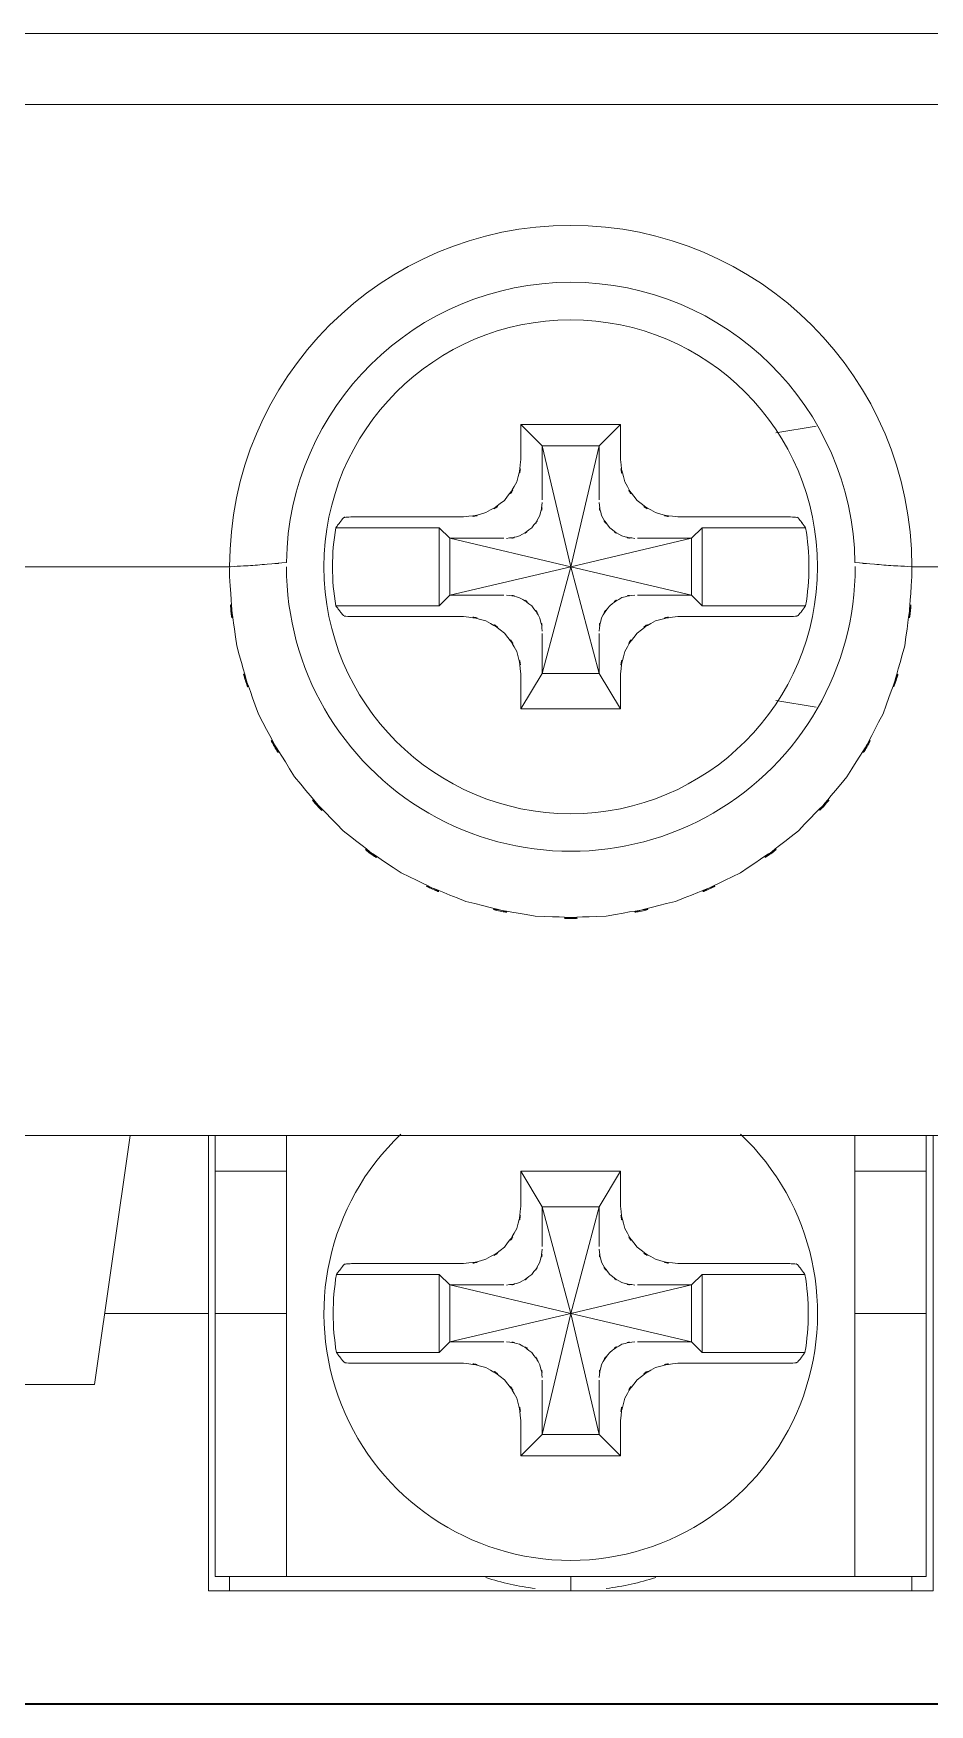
# Model space of a CAD drawing. Header units: millimetres. Extents: x 41 to 1635, y 11 to 1528.
# Drawn here: x 384.8 to 398.28, y 1109.59 to 1134.7 of the extents above; entities that cross this region are included whole.
import ezdxf

# ---------------------------------------------------------------- set-up
doc = ezdxf.new("R2010")
doc.units = ezdxf.units.MM
doc.header["$LTSCALE"] = 8
doc.layers.get('0').update_dxf_attribs({"linetype": 'CONTINUOUS'})
doc.layers.add('PDF_Geometry', color=7, linetype='CONTINUOUS')

# ---------------------------------------------------------------- blocks, each defined once
blk = doc.blocks.new('Contactor1')
at = {"layer": 'PDF_Geometry', "lineweight": 9}
for points in [[(-0.7974931153411831, -0.8287568620883121), (-1.428340407007852, -0.8287568620883121)], [(-1.122868143118978, -0.9138822509771671), (-1.122868143118978, -0.9068954315328028), (-1.102993143118965, -0.9068954315328028), (-1.102993143118965, -0.9138822509771671)], [(-1.118604157007894, -0.9219371954216058), (-1.118604157007894, -0.9111594037549366), (-1.122868143118978, -0.9068954315328028)], [(-1.107243143118978, -0.9219371954216058), (-1.107243143118978, -0.9111594037549366), (-1.102993143118965, -0.9068954315328028)], [(-1.071923712563432, -0.9085764315327651), (-1.063840365341207, -0.9072429870882388)], [(-1.126284837563389, -0.9296318759771793), (-1.137090393118967, -0.9296318759771793), (-1.112909879230074, -0.9352988204216217), (-1.107243143118978, -0.9111594037549366), (-1.118604157007894, -0.9111594037549366), (-1.112909879230074, -0.9352988204216217), (-1.137090393118967, -0.9409928898660382), (-1.137090393118967, -0.9296318759771793), (-1.139229170896783, -0.9275066537550174), (-1.139229170896783, -0.9431316537550174)], [(-1.156882101452311, -0.9253543204215475), (-1.134368184785671, -0.9253543204215475)], [(-1.091479323674548, -0.9253543204215475), (-1.068951420896724, -0.9253543204215475)], [(-1.099576448674554, -0.9409928898660382), (-1.088770893118976, -0.9409928898660382), (-1.112909879230074, -0.9352988204216217), (-1.088770893118976, -0.9296318759771793), (-1.088770893118976, -0.9409928898660382), (-1.08663190700787, -0.9431316537550174)], [(-1.118604157007894, -0.9486731398660595), (-1.118604157007894, -0.9566178898660382), (-1.112909879230074, -0.9352988204216217), (-1.107243143118978, -0.9566178898660382), (-1.107243143118978, -0.9486731398660595)], [(-1.134368184785671, -0.9452568759771793), (-1.156882101452311, -0.9452568759771793)], [(-1.068951420896724, -0.9452568759771793), (-1.091479323674548, -0.9452568759771793)], [(-1.102993143118965, -0.9637293343105284), (-1.107243143118978, -0.9566178898660382), (-1.118604157007894, -0.9566178898660382), (-1.122868143118978, -0.9637293343105284)], [(-1.102993143118965, -0.956756903754922), (-1.102993143118965, -0.9637293343105284), (-1.122868143118978, -0.9637293343105284), (-1.122868143118978, -0.956756903754922)], [(-1.063868129230059, -0.9633817648660852), (-1.071923712563432, -0.9620483204216725)], [(-1.201020907007887, -1.048979334310502), (-1.208118143119009, -1.098715362088342), (-1.22375692089679, -1.098715362088342), (-1.230868157007876, -1.048979334310502)], [(-1.185368143118978, -1.048979334310502), (-1.185368143118978, -1.084493320421643), (-1.185368143118978, -1.139909848199409), (-1.040465379230113, -1.139909848199409), (-1.040465379230113, -1.084493320421643), (-1.040465379230113, -1.048979334310502)], [(-1.041881907007848, -1.048979334310502), (-1.041881907007848, -1.056089931532711), (-1.041881907007848, -1.084493320421643), (-1.041881907007848, -1.13707595931055), (-1.056104157007894, -1.13707595931055), (-1.063201407007853, -1.13707595931055), (-1.162645893118963, -1.13707595931055), (-1.169756920896759, -1.13707595931055), (-1.183979170896748, -1.13707595931055), (-1.183979170896748, -1.084493320421643), (-1.183979170896748, -1.056089931532711), (-1.183979170896748, -1.048979334310502)], [(-1.169756920896759, -1.048979334310502), (-1.169756920896759, -1.056089931532711), (-1.169756920896759, -1.084493320421643), (-1.169756920896759, -1.13707595931055)], [(-1.056104157007894, -1.13707595931055), (-1.056104157007894, -1.084493320421643), (-1.056104157007894, -1.056089931532711), (-1.056104157007894, -1.048979334310502)], [(-1.169756920896759, -1.056089931532711), (-1.183979170896748, -1.056089931532711)], [(-1.122868143118978, -1.063062348199423), (-1.122868143118978, -1.056089931532711), (-1.102993143118965, -1.056089931532711), (-1.102993143118965, -1.063062348199423)], [(-1.122868143118978, -1.056089931532711), (-1.118604157007894, -1.06318780653271), (-1.107243143118978, -1.06318780653271), (-1.102993143118965, -1.056089931532711)], [(-1.041881907007848, -1.056089931532711), (-1.056104157007894, -1.056089931532711)], [(-1.107243143118978, -1.071146112088286), (-1.107243143118978, -1.06318780653271), (-1.112909879230074, -1.084493320421643), (-1.118604157007894, -1.06318780653271), (-1.118604157007894, -1.071146112088286)], [(-1.126284837563389, -1.07881280653271), (-1.137090393118967, -1.07881280653271), (-1.112909879230074, -1.084493320421643), (-1.137090393118967, -1.09018738986606), (-1.137090393118967, -1.07881280653271), (-1.139229170896783, -1.076687598199442)], [(-1.08663190700787, -1.076687598199442), (-1.08663190700787, -1.092326167643932), (-1.088770893118976, -1.09018738986606), (-1.088770893118976, -1.07881280653271), (-1.112909879230074, -1.084493320421643), (-1.118604157007894, -1.108659848199409), (-1.118604157007894, -1.097854084310484)], [(-1.206090420896771, -1.084493320421643), (-1.185368143118978, -1.084493320421643)], [(-1.183979170896748, -1.084493320421643), (-1.169756920896759, -1.084493320421643)], [(-1.099576448674554, -1.09018738986606), (-1.088770893118976, -1.09018738986606), (-1.112909879230074, -1.084493320421643), (-1.107243143118978, -1.108659848199409), (-1.118604157007894, -1.108659848199409), (-1.122868143118978, -1.11292383431055)], [(-1.056104157007894, -1.084493320421643), (-1.041881907007848, -1.084493320421643)], [(-1.134368184785671, -1.094423403754945), (-1.156757059785662, -1.094423403754945)], [(-1.069090240341211, -1.094423403754945), (-1.091479323674548, -1.094423403754945)], [(-1.107243143118978, -1.097854084310484), (-1.107243143118978, -1.108659848199409), (-1.102993143118965, -1.11292383431055)], [(-1.102993143118965, -1.105937848199346), (-1.102993143118965, -1.11292383431055), (-1.122868143118978, -1.11292383431055), (-1.122868143118978, -1.105937848199346)], [(-1.181131920896746, -1.139909848199409), (-1.181131920896746, -1.13707595931055)], [(-1.112909879230074, -1.13707595931055), (-1.112909879230074, -1.139909848199409)], [(-1.04471537923007, -1.13707595931055), (-1.04471537923007, -1.139909848199409)], [(-1.340270920896728, -1.162645445421617), (-1.337423670896783, -1.162645445421617), (-0.8884376153412177, -1.162645445421617)]]:
    blk.add_lwpolyline(points, dxfattribs=at)
for points in [[(-0.8188126153411872, -1.067617945421603), (-0.8188126153411872, -1.080062334310469), (-0.8188126153411872, -1.098715362088342), (-0.8003403653411851, -1.098715362088342, 0.414247857381862), (-0.7932431153411699, -1.091603917643852), (-0.7932431153411699, -1.041882306532671), (-0.7932431153411699, -0.934937695421695), (-0.7932431153411699, -0.8386877926438956, -0.4147314031147693), (-0.7974931153411831, -0.842950931532755), (-1.428340407007852, -0.842950931532755, -0.4139166793111539), (-1.432631948674555, -0.8386877926438956), (-1.432631948674555, -0.934937695421695)], [(-1.428340407007852, -0.9352988204216217), (-1.387145920896728, -0.9352988204216217, -0.9998966886955303), (-1.250743157007889, -0.9352988204216217), (-1.181131920896746, -0.9352988204216217, -0.9998104104237328), (-1.04471537923007, -0.9352988204216217), (-0.9751181292301112, -0.9352988204216217, -0.9997229204355221), (-0.8386876014523068, -0.9352988204216217), (-0.7974931153411831, -0.9352988204216217)], [(-1.126284837563389, -0.9409928898660382), (-1.137090393118967, -0.9409928898660382), (-1.139229170896783, -0.9431316537550174), (-1.159895920896759, -0.9431316537550174, -0.08400533333288378), (-1.159895920896759, -0.9275066537550174)], [(-1.159395990341181, -0.926853917643939, 0.007511753883539416), (-1.159895920896759, -0.9275066537550174), (-1.139229170896783, -0.9275066537550174)], [(-1.099576448674554, -0.9296318759771793), (-1.088770893118976, -0.9296318759771793), (-1.08663190700787, -0.9275066537550174), (-1.065965365341185, -0.9275066537550174, -0.08400533333283547), (-1.065965365341185, -0.9431316537550174), (-1.08663190700787, -0.9431316537550174), (-1.08663190700787, -0.9275066537550174)], [(-1.146882087563426, -1.048687723199464, 0.6777571800851542), (-1.112909879230074, -1.133840237088293, 0.6777054220760451), (-1.078968899141671, -1.048682581989397)], [(-1.157756934785652, -1.074603931532693, 0.001711147290454673), (-1.156757059785662, -1.074548834310463), (-1.134368184785671, -1.074548834310463)], [(-1.091479323674548, -1.074548834310463), (-1.069090240341211, -1.074548834310463, 0.0005908556379106582), (-1.068104129230107, -1.074603931532693)], [(-1.126284837563389, -1.09018738986606), (-1.137090393118967, -1.09018738986606), (-1.139229170896783, -1.092326167643932), (-1.159770893119003, -1.092326167643932, -0.08258964358391535), (-1.159770893119003, -1.076687598199442), (-1.139229170896783, -1.076687598199442), (-1.139229170896783, -1.092326167643932)], [(-1.099576448674554, -1.07881280653271), (-1.088770893118976, -1.07881280653271), (-1.08663190700787, -1.076687598199442), (-1.066090393118884, -1.076687598199442, -0.08260962624384015), (-1.066090393118998, -1.092326167643932), (-1.08663190700787, -1.092326167643932)]]:
    blk.add_lwpolyline(points, format="xyb", dxfattribs=at)
blk.add_lwpolyline([(-1.42549315700785, -1.048979334310502), (-0.8003403653411851, -1.048979334310502)], close=True, dxfattribs=at)
blk.add_circle((-1.112930509467844, -0.9353194957582218), 0.04934048520513492, dxfattribs=at)
for centre, radius, start, end in [((-1.112933470441419, -0.9353087187251958), 0.05683556859990448, 0.850062663733659, 179.1286068396025), ((-1.206767325205305, -0.5494065846926333), 0.3868262437019112, 274.3504994590654, 274.9118982828747), ((-1.019125267119875, -0.5499672062435366), 0.3862638017431562, 265.0876770596695, 265.6498912940792), ((-1.112897862692876, -0.9353007912311568), 0.05685905823804224, 179.9980140531462, 0.02864705904903599), ((-1.18136855434841, -0.9600953591104826), 0.02736496458509745, 36.58773456006659, 38.30926940538357), ((-1.113205915293634, -1.085411595538972), 0.05446941900941643, 252.1415429547104, 262.7977358089587), ((-1.112607329785249, -1.085523149271012), 0.05435273285987872, 277.1667643716528, 287.8601408679643)]:
    blk.add_arc(centre, radius, start, end, dxfattribs=at)
for points in [[(-1.123715420896758, -0.9183683343105713), (-1.122076379230009, -0.9116875287550101), (-1.123826476452393, -0.9206596954215911), (-1.122868143118978, -0.9138822509771671)], [(-1.102993143118908, -0.9138822509771671), (-1.102062573674573, -0.9206596954215911), (-1.103770920896693, -0.9117010981995008), (-1.102118101452277, -0.9183539315326925)], [(-1.126187559785592, -0.922062667643786), (-1.122187643119048, -0.9167288620883483), (-1.127090379230083, -0.9241319176437628), (-1.123715420896758, -0.9183683343105713)], [(-1.102118101452277, -0.9183539315326925), (-1.098756920896847, -0.924118362088393), (-1.103659865341285, -0.9167153065327511), (-1.099673726452295, -0.922062667643786)], [(-1.129882101452324, -0.9245066120884076), (-1.124132073674616, -0.9211598481992951), (-1.131520934785556, -0.9260350287549954), (-1.126187559785592, -0.922062667643786)], [(-1.119104309785655, -0.9250762787548865), (-1.118145962563347, -0.9211878204216646), (-1.119132073674507, -0.926437695421555), (-1.118604157007837, -0.9224509176438005)], [(-1.107243143118978, -0.9224509176438005), (-1.106756976452232, -0.9264097231994128), (-1.107701545896759, -0.9212013898661553), (-1.106770962563417, -0.9250627093106232)], [(-1.099673726452295, -0.922062667643786), (-1.094340351452331, -0.9260350287549954), (-1.101743198674455, -0.9211454454216437), (-1.095979184785563, -0.9245066120884076)], [(-1.134368184785615, -0.9253543204215475), (-1.127576532007822, -0.9244370981994052), (-1.136520948674558, -0.9261460843104032), (-1.129882101452324, -0.9245066120884076)], [(-1.120729157007816, -0.9275346398660531), (-1.118076462563465, -0.9240073065327579), (-1.12132636534119, -0.9288816398661766), (-1.119104309785655, -0.9250762787548865)], [(-1.106770962563417, -0.9250627093106232), (-1.104506948674555, -0.9288680843105794), (-1.10775705978557, -0.9239793343103884), (-1.105131920896781, -0.9275210704215624)], [(-1.095979184785563, -0.9245066120884076), (-1.089312573674476, -0.926159653754894), (-1.098270976452284, -0.9244370981994052), (-1.091479323674491, -0.9253543204215475)], [(-1.159395990341125, -0.9268539176437116), (-1.158631990341235, -0.9258815981993394), (-1.159659837563424, -0.9271599454216357), (-1.15888205978564, -0.9262011815326332)], [(-1.15888205978564, -0.9262011815326332), (-1.158118059785636, -0.9252288620882609), (-1.15914590700794, -0.9265207787548206), (-1.158381907007822, -0.9255628620883272)], [(-1.157868198674521, -0.9254238343105499), (-1.158673740341271, -0.9255484454215548), (-1.157673657007933, -0.9252568343104031), (-1.158381907007822, -0.9255628620883272)], [(-1.156882101452254, -0.9253543204215475), (-1.158354157007864, -0.9254374037550406), (-1.156368170896769, -0.9253263481994054), (-1.157868198674521, -0.9254238343105499)], [(-1.123173740341201, -0.9291461259772404), (-1.119368157007955, -0.926923431532714), (-1.124256907007918, -0.9301735565327363), (-1.120729157007816, -0.9275346398660531)], [(-1.105131920896781, -0.9275210704215624), (-1.101604170896678, -0.9301735565327363), (-1.10650690700794, -0.9269098759771168), (-1.102687545896686, -0.9291461259772404)], [(-1.067965323674514, -0.9254238343105499), (-1.069479115341153, -0.9253263481994054), (-1.067479157007881, -0.9254374037550406), (-1.068951420896781, -0.9253543204215475)], [(-1.067479157007881, -0.9255628620883272), (-1.068173643118996, -0.9252568343104031), (-1.067173768119062, -0.9255484454215548), (-1.067965323674514, -0.9254238343105499)], [(-1.067479157007881, -0.9255628620883272), (-1.066687615341209, -0.9265207787548206), (-1.067729240341293, -0.9252288620882609), (-1.066951462563509, -0.9262011815326332)], [(-1.066951462563509, -0.9262011815326332), (-1.066201448674462, -0.9271599454216357), (-1.0672015320078, -0.9258815981993394), (-1.066479282007947, -0.9268539176437116)], [(-1.066479282007947, -0.9268539176437116), (-1.06571528200783, -0.9278262509772048), (-1.066687615341209, -0.9265207787548206), (-1.065965365341242, -0.9275066537550174)], [(-1.181131920896803, -0.9372850009772264), (-1.179590351452305, -0.9580623898659724), (-1.182409837563398, -0.9304371954217459), (-1.17970140700794, -0.9511043759771383)], [(-1.125770907007848, -0.9296454315326628), (-1.121826518118894, -0.9291181537550983), (-1.127048629230046, -0.9301040426439613), (-1.123173740341201, -0.9291461259772404)], [(-1.102687545896686, -0.9291461259772404), (-1.098812657007954, -0.9301040426439613), (-1.104048754230178, -0.9291181537550983), (-1.100090365341146, -0.9296454315326628)], [(-1.046131907007918, -0.9510899593105933), (-1.043437448674524, -0.9304371954217459), (-1.046270920896802, -0.958048820421709), (-1.044715379230126, -0.9372850009772264)], [(-1.181104157007837, -0.9352988204216217), (-1.181159684785655, -0.9367984176437858), (-1.18109037923017, -0.9348122231995148), (-1.181131920896803, -0.9362982648660818)], [(-1.173645782007895, -0.9348122231995148), (-1.167812476452298, -0.934354459310498), (-1.175576448674462, -0.9349648204215555), (-1.169756920896759, -0.9344790843106239)], [(-1.056104157007837, -0.9344790843106239), (-1.050257073674572, -0.9349648204215555), (-1.058048587563405, -0.934354459310498), (-1.05220150423014, -0.9348122231995148)], [(-1.044715379230126, -0.9362982648660818), (-1.04477090700783, -0.9348122231995148), (-1.044687615341161, -0.9367984176437858), (-1.044743143118978, -0.9352988204216217)], [(-1.181131920896803, -0.9352988204216217), (-1.175562462563391, -0.9350071954215764), (-1.1829792958967, -0.9353954593104845), (-1.177423615341183, -0.9351182509772116)], [(-1.181131920896803, -0.9362982648660818), (-1.181131920896803, -0.9377843065326488), (-1.181131920896803, -0.9357989593104321), (-1.181131920896803, -0.9372850009772264)], [(-1.048423684785632, -0.9351182509772116), (-1.042868212563405, -0.9353954593104845), (-1.050257073674572, -0.9350071954215764), (-1.044715379230126, -0.9352988204216217)], [(-1.044715379230126, -0.9372850009772264), (-1.044715379230126, -0.9357989593104321), (-1.044715379230126, -0.9377843065326488), (-1.044715379230126, -0.9362982648660818)], [(-1.123145976452349, -0.9414930287548486), (-1.127048629230046, -0.9405342787549671), (-1.121798754230156, -0.9415065981993394), (-1.125770907007848, -0.9409928898660382)], [(-1.120729157007816, -0.9431316537550174), (-1.124243129230024, -0.9404511954217014), (-1.119340393118989, -0.9437428620883566), (-1.123145976452349, -0.9414930287548486)], [(-1.102687545896686, -0.9414794731994789), (-1.106479143118975, -0.9437013204214963), (-1.101604170896678, -0.9404511954217014), (-1.105131920896781, -0.9431045287549296)], [(-1.100090365341146, -0.9409928898660382), (-1.104020990341212, -0.9415065981993394), (-1.098812657007954, -0.9405342787549671), (-1.102687545896686, -0.9414794731994789)], [(-1.17970140700794, -0.9511043759771383), (-1.173770823674602, -0.9717291676438435), (-1.182479143118996, -0.9444795148660887), (-1.175368129230094, -0.9647431954217609)], [(-1.15888205978564, -0.9444235704215771), (-1.159659837563424, -0.9434512509772048), (-1.158631990341235, -0.9447431537550983), (-1.159395990341125, -0.9437843898660958)], [(-1.158381907007822, -0.9450627370883922), (-1.15914590700794, -0.9441039870882832), (-1.158118059785636, -0.945381487088298), (-1.15888205978564, -0.9444235704215771)], [(-1.129882101452324, -0.9461181398660301), (-1.136520948674558, -0.9444795148660887), (-1.127576532007822, -0.9461876537550324), (-1.134368184785615, -0.9452568759770656)], [(-1.126173573674521, -0.9485620981993179), (-1.131520934785556, -0.9445905704214965), (-1.124118087563431, -0.9494649037549152), (-1.129882101452324, -0.9461181398660301)], [(-1.119104309785655, -0.9455620426438145), (-1.121312587563409, -0.9417566676438582), (-1.118076462563465, -0.9466454176438219), (-1.120729157007816, -0.9431316537550174)], [(-1.118604157007837, -0.9481594315327584), (-1.119118087563436, -0.9442150287550248), (-1.118145962563347, -0.9494233620882824), (-1.119104309785655, -0.9455620426438145)], [(-1.105131920896781, -0.9431045287549296), (-1.10775705978557, -0.9466318620882248), (-1.104506948674555, -0.9417431120882611), (-1.106770962563417, -0.9455484870882174)], [(-1.106770962563417, -0.9455484870882174), (-1.107701545896759, -0.9494377787550548), (-1.106729212563494, -0.9442014731994277), (-1.107243143118978, -0.9481594315327584)], [(-1.095965407007895, -0.9461181398660301), (-1.101743198674455, -0.9494649037549152), (-1.094340351452331, -0.9445905704214965), (-1.099645962563443, -0.9485620981993179)], [(-1.091479323674491, -0.9452568759770656), (-1.098270976452284, -0.9461876537550324), (-1.089312573674476, -0.9444795148660887), (-1.095965407007895, -0.9461181398660301)], [(-1.066951462563509, -0.9444235704215771), (-1.067729240341293, -0.945381487088298), (-1.066687615341209, -0.9441039870882832), (-1.067479157007881, -0.9450627370883922)], [(-1.066479282007947, -0.9437843898660958), (-1.0672015320078, -0.9447431537550983), (-1.066201448674462, -0.9434512509772048), (-1.066951462563509, -0.9444235704215771)], [(-1.065965365341242, -0.9431316537550174), (-1.066687615341209, -0.9441039870882832), (-1.06571528200783, -0.9427985148661264), (-1.066479282007947, -0.9437843898660958)], [(-1.050465393119055, -0.9647152231993914), (-1.0433819347856, -0.9444795148660887), (-1.052076476452328, -0.9717156120882464), (-1.046131907007918, -0.9510899593105933)], [(-1.158381907007822, -0.9450627370883922), (-1.157673657007933, -0.9453399454216651), (-1.158673740341271, -0.9450763065326555), (-1.157868198674521, -0.9452009176438878)], [(-1.157868198674521, -0.9452009176438878), (-1.156368170896769, -0.9452984037550323), (-1.158354157007864, -0.9451873620882907), (-1.156882101452254, -0.9452568759770656)], [(-1.123715420896758, -0.9522708204217452), (-1.127076393119012, -0.9465072370883263), (-1.122187643119048, -0.9539094454216865), (-1.126173573674521, -0.9485620981993179)], [(-1.099645962563443, -0.9485620981993179), (-1.103659865341285, -0.9539094454216865), (-1.098756920896847, -0.9464928343104475), (-1.102118101452277, -0.9522428481993757)], [(-1.068951420896781, -0.9452568759770656), (-1.067479157007881, -0.9451873620882907), (-1.069479115341153, -0.9452984037550323), (-1.067965323674514, -0.9452009176438878)], [(-1.067965323674514, -0.9452009176438878), (-1.067173768119062, -0.9450763065326555), (-1.068173643118996, -0.9453399454216651), (-1.067479157007881, -0.9450627370883922)], [(-1.122868143118978, -0.956756903754922), (-1.123826476452393, -0.9499650565326192), (-1.122076379230009, -0.9589236537549368), (-1.123715420896758, -0.9522708204217452)], [(-1.102118101452277, -0.9522428481993757), (-1.103770920896693, -0.9589236537549368), (-1.102062573674573, -0.9499514870883559), (-1.102993143118908, -0.956756903754922)], [(-1.175368129230094, -0.9647431954217609), (-1.165104254230016, -0.9839234870883047), (-1.17952085145231, -0.9587430981994203), (-1.168132073674485, -0.9773121954217459)], [(-1.05770144867455, -0.9773121954217459), (-1.046326448674506, -0.9587430981994203), (-1.060743045896686, -0.9839099315327076), (-1.050465393119055, -0.9647152231993914)], [(-1.168132073674485, -0.9773121954217459), (-1.15404862923009, -0.993881542643976), (-1.173493198674521, -0.9723539315327798), (-1.15843764311893, -0.9880764176439243)], [(-1.067395879230105, -0.9880764176439243), (-1.05236808756348, -0.9723259593106377), (-1.071770907007874, -0.993881542643976), (-1.05770144867455, -0.9773121954217459)], [(-1.15843764311893, -0.9880764176439243), (-1.141409684785629, -1.001159987088158), (-1.164618101452277, -0.9843956676438665), (-1.146854323674518, -0.9964509593105504)], [(-1.078979198674517, -0.9964509593105504), (-1.061243184785724, -0.984367695421497), (-1.084423615341223, -1.001159987088158), (-1.067395879230105, -0.9880764176439243)], [(-1.146854323674518, -0.9964509593105504), (-1.127645837563421, -1.00560452875493), (-1.153576448674528, -0.9941460287550399), (-1.133882018118982, -1.002187417643881)], [(-1.091951504230053, -1.002187417643881), (-1.072270837563508, -0.9941316120882675), (-1.098187476452324, -1.00560452875493), (-1.078979198674517, -0.9964509593105504)], [(-1.133882018118982, -1.002187417643881), (-1.113215268119063, -1.007187209310587), (-1.140965282007926, -1.001326139866023), (-1.120020893119033, -1.005131514866207)], [(-1.105826407007896, -1.005117945421716), (-1.084895795896671, -1.001326139866023), (-1.112618045896795, -1.007187209310587), (-1.091951504230053, -1.002187417643881)], [(-1.120020893119033, -1.005131514866207), (-1.098701393118915, -1.005742709310653), (-1.127131907007822, -1.005742709310653), (-1.105826407007896, -1.005117945421716)], [(-1.123715420896758, -1.067548431532714), (-1.122076379230009, -1.060895598199295), (-1.123826476452393, -1.069854209310506), (-1.122868143118978, -1.06306234819931)], [(-1.102993143118908, -1.06306234819931), (-1.102062573674573, -1.069854209310506), (-1.103770920896693, -1.060895598199295), (-1.102118101452277, -1.067548431532714)], [(-1.126187559785592, -1.071257167643807), (-1.122187643119048, -1.065923375977263), (-1.127090379230083, -1.073312862088187), (-1.123715420896758, -1.067548431532714)], [(-1.102118101452277, -1.067548431532714), (-1.098756920896847, -1.073298459310536), (-1.103659865341285, -1.065895403754894), (-1.099673726452295, -1.071242750977262)], [(-1.129882101452324, -1.073687556532605), (-1.124132073674616, -1.070326375977174), (-1.131520934785556, -1.075215125977138), (-1.126187559785592, -1.071257167643807)], [(-1.119104309785655, -1.074270778754908), (-1.118145962563347, -1.070367917643807), (-1.119132073674507, -1.075617792643925), (-1.118604157007837, -1.071645417643822)], [(-1.107243143118978, -1.071645417643822), (-1.106756976452232, -1.075589820421555), (-1.107701545896759, -1.070367917643807), (-1.106770962563417, -1.074257209310417)], [(-1.099673726452295, -1.071242750977262), (-1.094340351452331, -1.075215125977138), (-1.101743198674455, -1.070326375977174), (-1.095979184785563, -1.073687556532605)], [(-1.159256962563347, -1.076048431532854), (-1.158506948674528, -1.075062542643764), (-1.159520809785647, -1.076354445421657), (-1.158757018119047, -1.075382125977285)], [(-1.158757018119047, -1.075382125977285), (-1.157993032007823, -1.074423362088282), (-1.159034865341198, -1.075701709310579), (-1.158243101452342, -1.07474295931047)], [(-1.157756934785709, -1.074603931532693), (-1.158534712563494, -1.07474295931047), (-1.157562601452298, -1.074451334310652), (-1.158243101452342, -1.07474295931047)], [(-1.134368184785615, -1.074548834310463), (-1.127576532007822, -1.073631598199427), (-1.136520948674558, -1.075340584310652), (-1.129882101452324, -1.073687556532605)], [(-1.120729157007816, -1.076715570421584), (-1.118076462563465, -1.073187403754901), (-1.12132636534119, -1.078076153754864), (-1.119104309785655, -1.074270778754908)], [(-1.106770962563417, -1.074257209310417), (-1.104506948674555, -1.078048181532722), (-1.10775705978557, -1.073187403754901), (-1.105131920896781, -1.076701167643932)], [(-1.095979184785563, -1.073687556532605), (-1.089312573674476, -1.075340584310652), (-1.098298740341249, -1.07361804264383), (-1.091479323674491, -1.074548834310463)], [(-1.067590420896693, -1.07474295931047), (-1.06831246256337, -1.074451334310652), (-1.06728482367447, -1.07474295931047), (-1.068104129230107, -1.074603931532693)], [(-1.067590420896693, -1.07474295931047), (-1.066826420896803, -1.075701709310579), (-1.067840282007808, -1.074423362088282), (-1.067076504230101, -1.075382125977285)], [(-1.067076504230101, -1.075382125977285), (-1.066326490341169, -1.076354445421657), (-1.067312587563435, -1.075062542643764), (-1.066590337563355, -1.076048431532854)], [(-1.159770893118946, -1.076687598199442), (-1.159034865341198, -1.075701709310579), (-1.160006976452394, -1.077007181532736), (-1.159256962563347, -1.076048431532854)], [(-1.125770907007848, -1.078826375977314), (-1.121826518118894, -1.078312667643786), (-1.127048629230046, -1.079284987088158), (-1.123173740341201, -1.078340639866155)], [(-1.123173740341201, -1.078340639866155), (-1.119368157007955, -1.076104375977138), (-1.124256907007918, -1.079354500977161), (-1.120729157007816, -1.076715570421584)], [(-1.105131920896781, -1.076701167643932), (-1.101604170896678, -1.079354500977161), (-1.10650690700794, -1.076076403754996), (-1.102687545896686, -1.078326223199383)], [(-1.102687545896686, -1.078326223199383), (-1.098812657007954, -1.079284987088158), (-1.104048754230178, -1.078298250977241), (-1.100090365341146, -1.078826375977314)], [(-1.066590337563355, -1.076048431532854), (-1.065826545896755, -1.077007181532736), (-1.066826420896803, -1.075701709310579), (-1.066090393119055, -1.076687598199442)], [(-1.123145976452349, -1.090646000977131), (-1.127048629230046, -1.089701653754901), (-1.121812532007823, -1.090687542643764), (-1.125770907007848, -1.09018738986606)], [(-1.120729157007816, -1.092312598199442), (-1.124243129230024, -1.089645709310389), (-1.119340393118989, -1.092909389866008), (-1.123145976452349, -1.090646000977131)], [(-1.119104309785655, -1.094742987088239), (-1.121312587563409, -1.090951181532773), (-1.1180486986745, -1.095839931532737), (-1.120729157007816, -1.092312598199442)], [(-1.105131920896781, -1.092298195421563), (-1.10775705978557, -1.095812792643756), (-1.104506948674555, -1.090923209310404), (-1.106770962563417, -1.094729417643975)], [(-1.102687545896686, -1.090646000977131), (-1.106479143118975, -1.092895820421745), (-1.101604170896678, -1.089645709310389), (-1.105131920896781, -1.092298195421563)], [(-1.100090365341146, -1.09018738986606), (-1.10399301811907, -1.0906739731995), (-1.098812657007954, -1.089715223199391), (-1.102687545896686, -1.090646000977131)], [(-1.159256962563347, -1.09296533431052), (-1.160006976452394, -1.091993014866148), (-1.159034865341198, -1.093284931532708), (-1.159770893118946, -1.092326167643932)], [(-1.158757018119047, -1.093604514866001), (-1.159520809785647, -1.092632181532736), (-1.158506948674528, -1.093937667643786), (-1.159256962563347, -1.09296533431052)], [(-1.158243101452342, -1.094242834310535), (-1.159034865341198, -1.093284931532708), (-1.157993032007823, -1.094562431532722), (-1.158757018119047, -1.093604514866001)], [(-1.158243101452342, -1.094242834310535), (-1.157562601452298, -1.094534445421687), (-1.158534712563494, -1.09425725097708), (-1.157756934785709, -1.094381862088312)], [(-1.157756934785709, -1.094381862088312), (-1.156256920896737, -1.094479348199457), (-1.158215337563377, -1.094368292643821), (-1.156757059785662, -1.094423403754945)], [(-1.129882101452324, -1.095298237088173), (-1.136520948674558, -1.093646056532634), (-1.127576532007822, -1.095382167643947), (-1.134368184785615, -1.094423403754945)], [(-1.126173573674521, -1.097756598199339), (-1.131493170896817, -1.093770667643867), (-1.124132073674616, -1.098673820421709), (-1.129882101452324, -1.095298237088173)], [(-1.118604157007837, -1.097325959310638), (-1.119118087563436, -1.093423945421591), (-1.118145962563347, -1.098617875977197), (-1.119104309785655, -1.094742987088239)], [(-1.106770962563417, -1.094729417643975), (-1.107701545896759, -1.098632278754849), (-1.106729212563494, -1.093395973199449), (-1.107243143118978, -1.097325959310638)], [(-1.095979184785563, -1.095298237088173), (-1.101743198674455, -1.098673820421709), (-1.094340351452331, -1.093770667643867), (-1.099645962563443, -1.097756598199339)], [(-1.091479323674491, -1.094423403754945), (-1.098270976452284, -1.095382167643947), (-1.089312573674476, -1.093659612088231), (-1.095979184785563, -1.095298237088173)], [(-1.069090240341154, -1.094423403754945), (-1.067618184785658, -1.094368292643821), (-1.069590379230078, -1.094479348199457), (-1.068104129230107, -1.094381862088312)], [(-1.068104129230107, -1.094381862088312), (-1.06728482367447, -1.09425725097708), (-1.06831246256337, -1.094534445421687), (-1.067590420896693, -1.094242834310535)], [(-1.067076504230101, -1.093604514866001), (-1.067840282007808, -1.094562431532722), (-1.066826420896803, -1.093284931532708), (-1.067590420896693, -1.094242834310535)], [(-1.066590337563355, -1.09296533431052), (-1.067312587563435, -1.093937667643786), (-1.066326490341169, -1.092632181532736), (-1.067076504230101, -1.093604514866001)], [(-1.066090393119055, -1.092326167643932), (-1.066826420896803, -1.093284931532708), (-1.065826545896755, -1.091993014866148), (-1.066590337563355, -1.09296533431052)], [(-1.123715420896758, -1.101450917643888), (-1.127076393119012, -1.095701750977241), (-1.122187643119048, -1.103090389866111), (-1.126173573674521, -1.097756598199339)], [(-1.099645962563443, -1.097756598199339), (-1.103659865341285, -1.103075987088232), (-1.098756920896847, -1.095701750977241), (-1.102118101452277, -1.101450917643888)], [(-1.122868143118978, -1.105937848199346), (-1.123826476452393, -1.099146000977271), (-1.122076379230009, -1.108103750977079), (-1.123715420896758, -1.101450917643888)], [(-1.102118101452277, -1.101450917643888), (-1.103770920896693, -1.108103750977079), (-1.102062573674573, -1.099131584310499), (-1.102993143118908, -1.105937848199346)]]:
    blk.add_open_spline(points, degree=3, dxfattribs=at)
at = {"layer": 'PDF_Geometry', "lineweight": 20}
blk.add_open_spline([(-1.373965295896767, -1.162437750977233), (-1.32014585145231, -1.162437750977233), (-0.8479236292300243, -1.162437750977233), (-0.8479236292300243, -1.162437750977233)], degree=3, dxfattribs=at)

msp = doc.modelspace()

# ---------------------------------------------------------------- block references
at = {"xscale": 75.19614335325724, "yscale": 75.19614335325724, "zscale": 75.19614335325724}
msp.add_blockref('Contactor1', (476.5685471298295, 1197.019608241355), dxfattribs=at)

doc.saveas('drawing.dxf')
